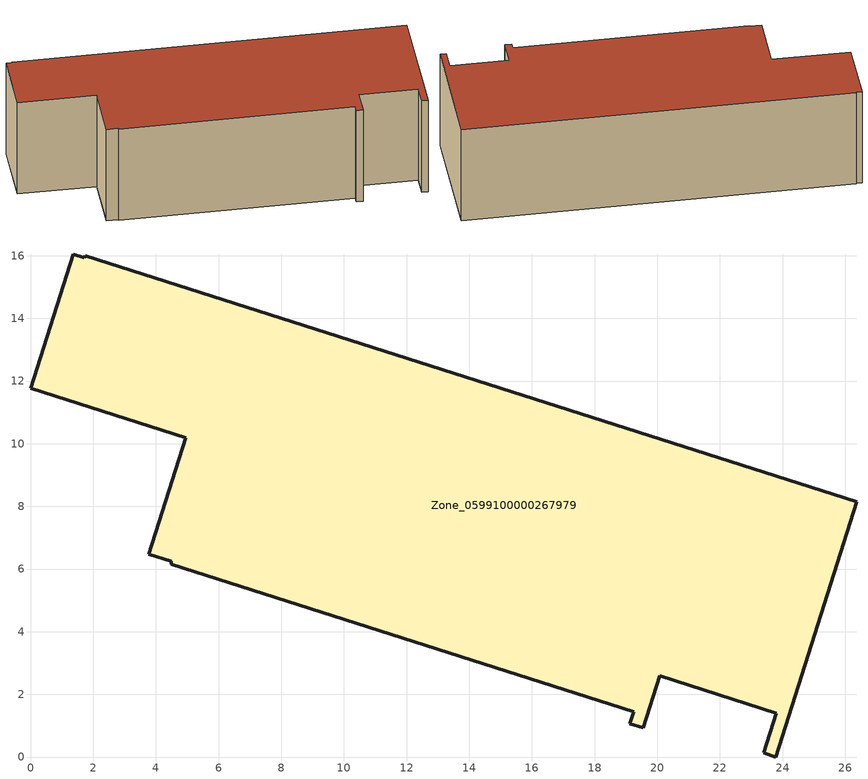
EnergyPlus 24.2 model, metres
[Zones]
Zone_0599100000267979
 floor ground (C_G): 19.55,0.93 19.12,1.06 19.25,1.45 4.48,6.15 4.49,6.24 3.77,6.47 4.95,10.19 0,11.77 1.35,16.05 1.72,15.94 1.74,15.99 26.37,8.14 23.78,0 23.39,0.13 23.8,1.4 20.08,2.59 z0
 wall outside (C_F): 19.12,1.06 19.55,0.93 20.08,2.59 23.8,1.4 23.39,0.13 23.78,0 26.37,8.14 1.74,15.99 1.72,15.94 1.35,16.05 0,11.77 4.95,10.19 3.77,6.47 4.49,6.24 4.48,6.15 19.25,1.45 19.12,1.06 z0:7.22
 roof outside (C_R): 0,11.77 4.95,10.19 3.77,6.47 4.49,6.24 4.48,6.15 19.25,1.45 19.12,1.06 19.55,0.93 20.08,2.59 23.8,1.4 23.39,0.13 23.78,0 26.37,8.14 1.74,15.99 1.72,15.94 1.35,16.05 z7.22
[BUILDING]
Pand.0599100000267979: North Axis=0; Terrain=City; Loads Convergence Tolerance Value=0.04; Temperature Convergence Tolerance Value=0.4; Solar Distribution=FullExterior; Maximum Number of Warmup Days=25; Minimum Number of Warmup Days=1
[Site:Location]
Rotterdam.The.Hague.AP_ZH_NLD Design_Conditions: Latitude=51.96; Longitude=4.45; Time Zone=1; Elevation=-4.5
[SITE:GROUNDTEMPERATURE:BUILDINGSURFACE]
18, 18, 18, 18, 18, 18, 18, 18, 18, 18, 18, 18
[MATERIAL] Thermal Absorptance=0.9; Solar Absorptance=0.7; Visible Absorptance=0.7
Name | Roughness | Thickness | Conductivity | Density | Specific Heat
G.D.1965 | MediumSmooth | 0.15 | 1 | 540 | 1210
F.D.1965 | Rough | 0.3 | 0.857143 | 1920 | 840
R.D.1965 | MediumRough | 0.2 | 0.08 | 1500 | 1000
[CONSTRUCTION]
C_G: G.D.1965
C_F: F.D.1965
C_R: R.D.1965
[ZONE]
Zone_0599100000267979: Type=1; Multiplier=1; Ceiling Height=Autocalculate; Volume=Autocalculate; Floor Area=autocalculate; Part of Total Floor Area=Yes
[ZONEINFILTRATION:DESIGNFLOWRATE]
Infil_Zone_0599100000267979: Zone or ZoneList or Space or SpaceList=Zone_0599100000267979; Schedule=AlwaysOn; Design Flow Rate Calculation Method=Flow/Area; Flow Rate per Floor Area=0.0042; Constant Term Coefficient=1; Temperature Term Coefficient=0; Velocity Term Coefficient=0; Velocity Squared Term Coefficient=0
[HVACTEMPLATE:ZONE:IDEALLOADSAIRSYSTEM]
Zone_0599100000267979: Maximum Heating Supply Air Temperature=50; Minimum Cooling Supply Air Temperature=13; Maximum Heating Supply Air Humidity Ratio=0.0156; Minimum Cooling Supply Air Humidity Ratio=0.0077; Heating Limit=NoLimit; Cooling Limit=NoLimit; Dehumidification Control Type=ConstantSensibleHeatRatio; Cooling Sensible Heat Ratio=0.7; Dehumidification Setpoint=60; Humidification Control Type=None; Humidification Setpoint=30; Outdoor Air Method=None; Outdoor Air Flow Rate per Person=0.00944; Outdoor Air Flow Rate per Zone Floor Area=0; Outdoor Air Flow Rate per Zone=0; Demand Controlled Ventilation Type=None; Outdoor Air Economizer Type=NoEconomizer; Heat Recovery Type=None; Sensible Heat Recovery Effectiveness=0.7; Latent Heat Recovery Effectiveness=0.65
[ZONECONTROL:THERMOSTAT]
ThermostatControl_Zone_0599100000267979: Zone or ZoneList=Zone_0599100000267979; Control Type Schedule=DualSetpointControlType; Control 1=Thermostat_Zone_0599100000267979; Temperature Difference Between Cutout And Setpoint=0
[THERMOSTATSETPOINT:DUALSETPOINT]
Thermostat_Zone_0599100000267979: Heating Setpoint Temperature Schedule=HeatingSetpoint_Zone_0599100000267979; Cooling Setpoint Temperature Schedule=CoolingSetpoint_Zone_0599100000267979
[SCHEDULE:COMPACT]
HeatingSetpoint_Zone_0599100000267979: Through: 12/31, For: AllDays, Until: 24:00, 21
CoolingSetpoint_Zone_0599100000267979: Through: 12/31, For: AllDays, Until: 24:00, 24
DualSetpointControlType: Through: 12/31, For: AllDays, Until: 24:00, 4
AlwaysOn: Through: 12/31, For: AllDays, Until: 24:00, 1
